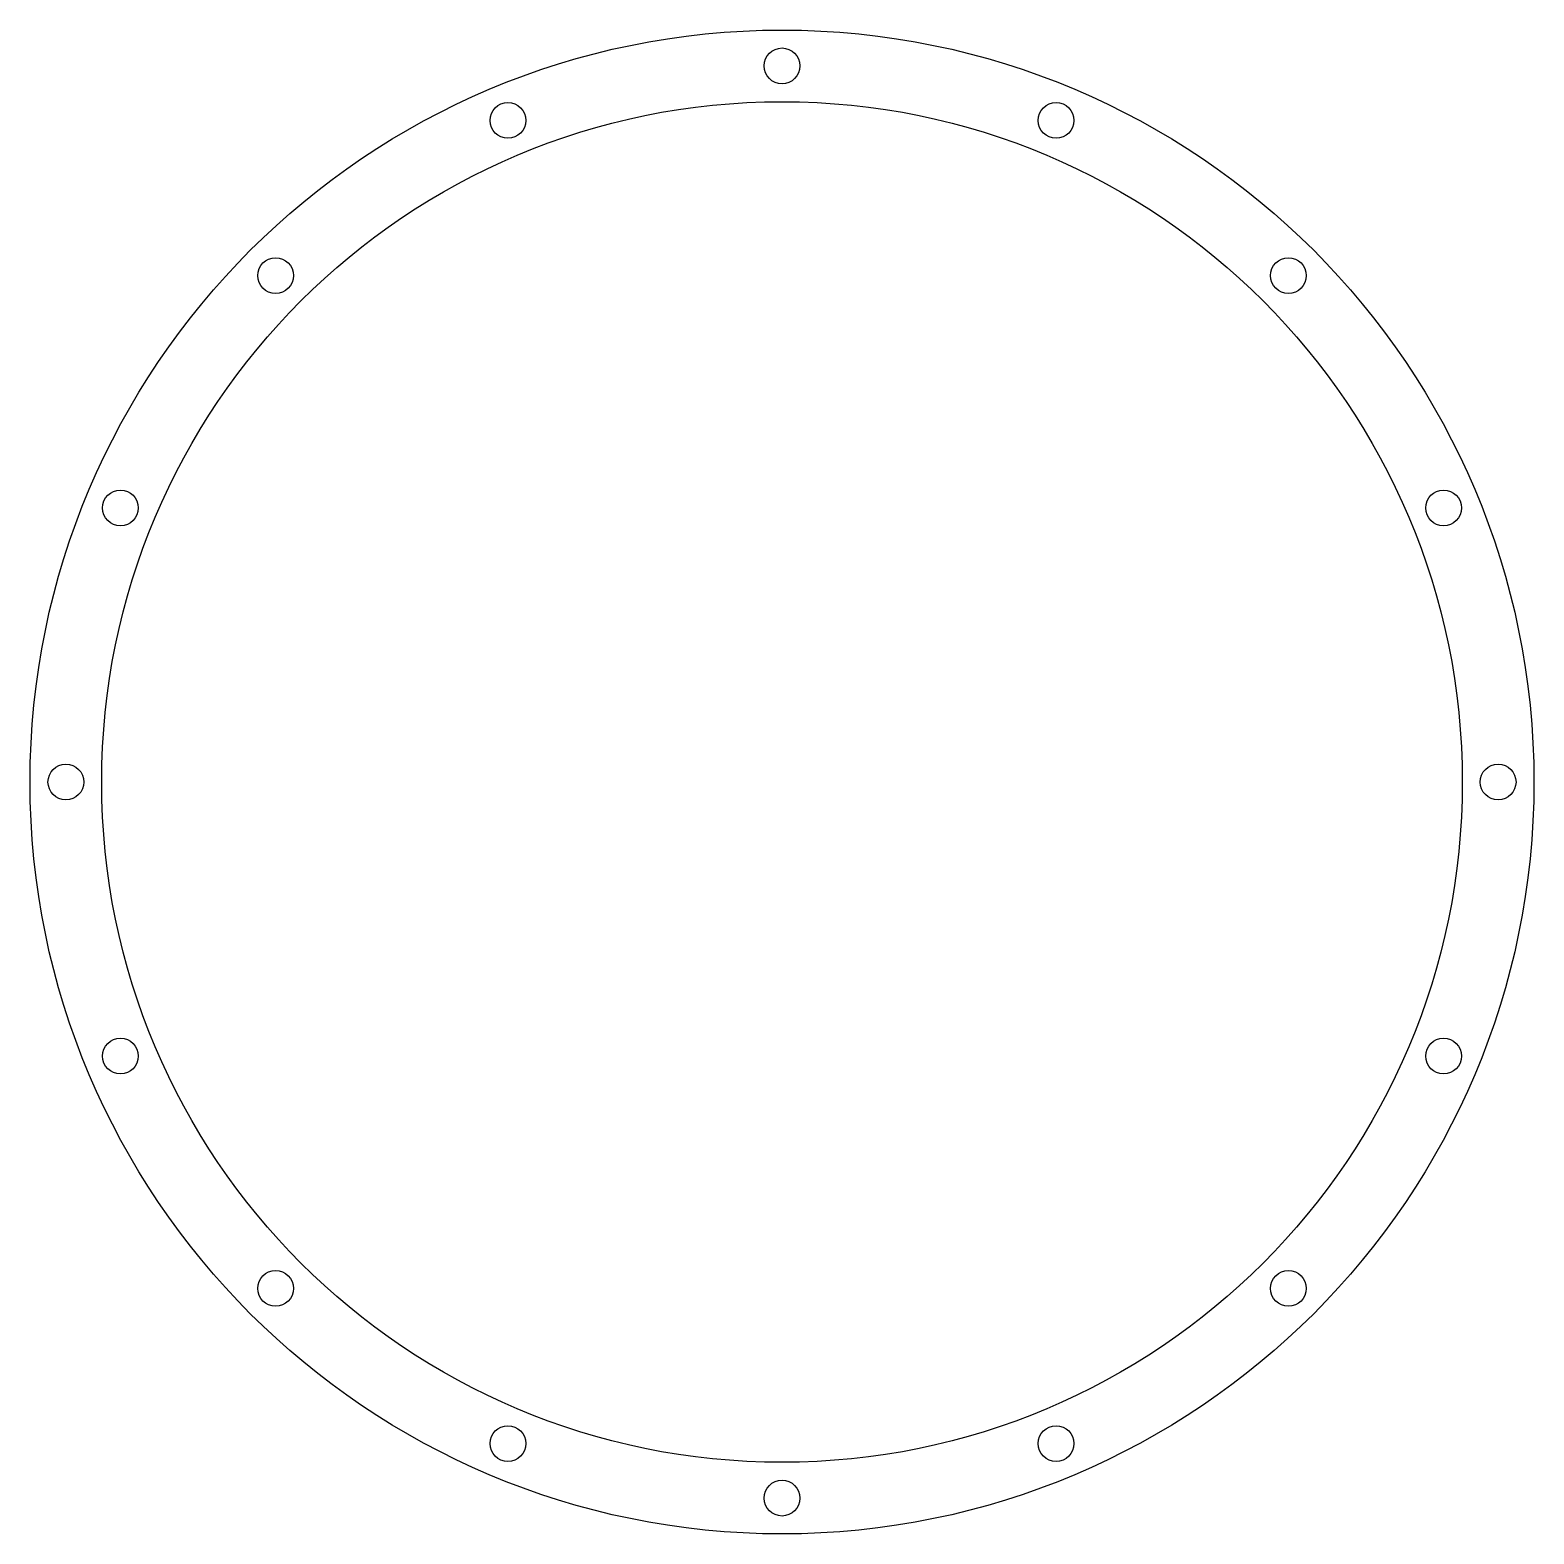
# Model space of a CAD drawing. Header units: metres. Extents: x -42 to 42, y -42 to 42.
import ezdxf

# ---------------------------------------------------------------- set-up
doc = ezdxf.new("R2010")
doc.units = ezdxf.units.M

msp = doc.modelspace()

# ---------------------------------------------------------------- linework, layer by layer
at = {"layer": 'PARAMETRIX'}
for centre, radius in [((0, 0), 42), ((0, 40), 1), ((0, 0), 38), ((-15.3073, 36.9552), 1), ((15.3073, 36.9552), 1), ((-28.2843, 28.2843), 1), ((28.2843, 28.2843), 1), ((-36.9552, 15.3073), 1), ((36.9552, 15.3073), 1), ((-40, 0), 1), ((40, 0), 1), ((-36.9552, -15.3073), 1), ((36.9552, -15.3073), 1), ((-28.2843, -28.2843), 1), ((28.2843, -28.2843), 1), ((-15.3073, -36.9552), 1), ((15.3073, -36.9552), 1), ((0, -40), 1)]:
    msp.add_circle(centre, radius, dxfattribs=at)

doc.saveas('drawing.dxf')
